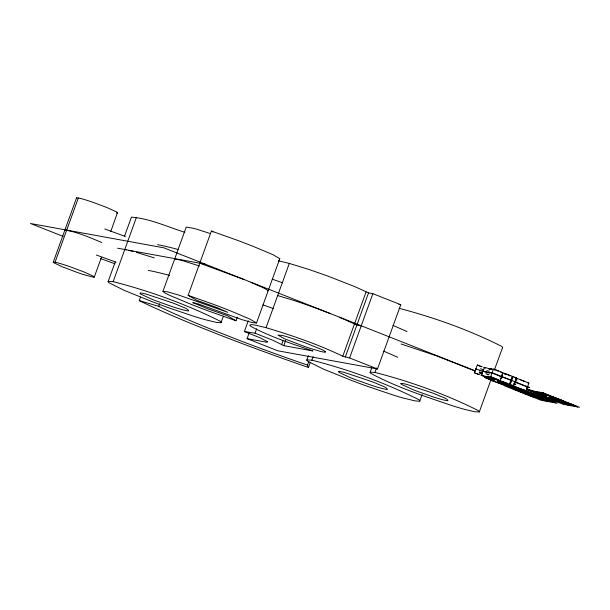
<?xml version="1.0" encoding="UTF-8"?>
<svg xmlns="http://www.w3.org/2000/svg" width="610" height="610" viewBox="0 0 610 610"><rect width="100%" height="100%" fill="white"/><g stroke="black" fill="none" stroke-linecap="round" stroke-linejoin="round"><path stroke-width="0.91" d="M53.245 262.208L76.517 197.93M101.382 257.45L94.275 277.092A19.924 1.388 19.9 0 1 93.345 277.214L83.112 274.447A22.12 1.54 19.9 0 1 77.539 272.563L62.045 266.7L53.588 262.635A19.276 1.342 19.9 0 1 53.39 262.109L55.06 262.247L78.332 197.968L81.549 198.715A19.284 1.342 19.9 0 1 85.987 200.019L87.733 200.576A23.332 1.624 19.9 0 1 93.513 202.52L106.963 207.56L116.052 211.662A21.342 1.487 19.9 0 1 117.448 212.615L110.753 231.556M108.1 281.606L115.214 261.964M124.585 236.07L131.371 217.32A56.402 3.934 19.9 0 1 131.447 217.129C149.808 218.594 167.292 226.79 184.807 232.296M223.466 316.148L220.904 322.728L216.199 322.362L204.952 319.64A57.477 4.011 19.9 0 1 194.346 316.476L169.511 308.096A63.791 4.453 19.9 0 1 153.247 302.102L124.303 290.421L109.159 282.827A56.402 3.934 19.9 0 1 108.183 281.416L113.147 281.652L136.419 217.366M310.063 362.988L308.446 367.449L302.4 365.367A166.011 11.582 19.9 0 1 277.992 356.758L271.831 354.532A171.806 11.986 19.9 0 1 253.272 347.731A165.905 11.575 19.9 0 1 223.26 336.346L200.492 327.349A165.691 11.559 19.9 0 1 179.752 318.824L174.902 316.773A171.784 11.986 19.9 0 1 161.299 310.871L157.144 309.018A165.958 11.575 19.9 0 1 142.435 302.179L139.24 300.608L140.536 297.039M237.29 317.185L235.994 320.753L207.865 310.764A78.309 5.459 19.9 0 1 190.77 304.199L169.877 295.454L164.669 292.846L162.954 291.382L186.225 227.095L194.567 228.514L209.756 233.386M308.446 367.449L307.463 365.093L296.735 361.379A148.428 10.355 19.9 0 1 269.772 351.749L264.351 349.759A143.449 10.004 19.9 0 1 237.786 339.77L207.705 327.89A143.51 10.012 19.9 0 1 185.898 318.771L181.948 317.055A148.421 10.355 19.9 0 1 164.578 309.171L158.76 306.35L159.728 303.673M162.954 291.382L167.559 291.847L178.333 294.935L227.774 312.32L216.481 307.364L196.893 300.379L188.124 295.332L211.388 231.053L237.343 240.279A73.208 5.109 19.9 0 1 252.998 246.295L272.876 254.652L279.776 258.693L256.513 322.98L252.143 322.56L241.987 319.671L198.212 303.925L192.806 302.613L207.369 308.683L227.187 315.629L235.994 320.753M249.345 332.412L247.081 338.657L266.639 342.225L267.714 341.867L260.333 337.871L244.374 331.535L248.255 320.822M244.374 331.535L255.049 333.205L256.665 328.744M255.049 333.205L273.181 340.388L283.787 345.649L312.899 350.963C292.198 343.796 271.114 337.116 251.694 326.846A52.933 3.69 19.9 0 1 249.78 325.054L251.785 324.619L255.125 325.077L266.044 327.7L289.308 263.421L308.713 269.376L327.235 275.857L354.837 286.624L368.531 292.884L372.87 293.677L400.762 304.695L377.491 368.974L277.763 350.781L247.081 338.657M281.553 344.772L283.17 340.304M283.787 345.649L285.724 340.296M306.799 360.113L308.416 355.645M307.463 365.093L308.759 361.524M422.158 394.662L419.604 401.235L414.899 400.869L403.652 398.147A57.515 4.011 19.9 0 1 393.046 394.983L368.204 386.603A63.76 4.445 19.9 0 1 351.94 380.609L323.003 368.928L307.859 361.333A56.372 3.934 19.9 0 1 306.876 359.923L311.847 360.159L313.136 356.591M377.491 368.974L349.599 357.956L342.797 356.194L366.069 291.908M345.26 357.163L368.531 292.884M349.599 357.956L372.87 293.677M370.079 372.367L371.696 367.906M490.989 379.649L479.292 411.971L474.519 411.75L463.653 409.119A55.548 3.873 19.9 0 1 453.405 406.062C425.513 396.599 397.14 387.48 371.109 373.549A54.557 3.805 19.9 0 1 370.156 372.184L374.959 372.42L376.568 367.952M474.527 372.786L479.269 374.601L474.305 372.779L477.348 364.978L482.113 366.778L480.962 366.526M481.58 375.142L482.937 375.47A6.718 0.465 19.9 0 1 484.226 375.851L494.565 379.938A6.847 0.48 19.9 0 1 494.687 380.114L492.728 379.755A6.977 0.488 19.9 0 1 491.439 379.367L488.419 378.352A7.747 0.541 19.9 0 1 486.445 377.62L481.092 375.28A6.847 0.48 19.9 0 1 480.977 375.112L481.58 375.142L484.401 367.334L485.766 367.662A6.718 0.465 19.9 0 1 487.047 368.051L490.714 369.302M490.684 376.805L493.833 377.918A8.891 0.618 19.9 0 1 495.732 378.65L498.988 380.16L491.248 377.681L496.494 379.885A5.749 0.404 19.9 0 1 495.541 379.565L493.078 378.673A9.508 0.663 19.9 0 1 491.004 377.88A8.273 0.58 19.9 0 1 489.807 377.392L487.626 376.324L495.495 378.863L490.684 376.805L493.505 368.997L496.654 370.117A8.891 0.618 19.9 0 1 498.561 370.849L501.809 372.352L500.596 372.123M502.625 347.502L494.39 369.927M501.412 372.573L501.916 372.664A7.534 0.526 19.9 0 1 502.968 372.923L504.805 373.48A5.551 0.389 19.9 0 1 506.414 374.021L516.502 377.941L513.673 385.741L501.565 383.537L497.844 382.058L500.345 382.455L497.508 381.197L498.141 379.466M497.508 381.197L505.835 383.553L498.4 380.625A6.428 0.45 19.9 0 1 498.172 380.411L498.172 380.411A7.999 0.557 19.9 0 1 498.591 380.373L499.087 380.465A7.534 0.526 19.9 0 1 500.139 380.731L502.968 372.923M513.673 385.741L509.464 384.193L512.286 376.385M509.762 384.308L512.591 376.507M510.288 384.407L513.117 376.599M515.938 378.314L517.509 378.673A6.489 0.45 19.9 0 1 518.752 379.046L528.748 382.996A6.611 0.457 19.9 0 1 528.862 383.156L526.034 390.964L524.142 390.621A6.748 0.473 19.9 0 1 522.892 390.248L519.979 389.264A7.488 0.526 19.9 0 1 518.073 388.562L515.671 387.609A7.335 0.511 19.9 0 1 514.245 386.999L512.903 386.298A6.626 0.465 19.9 0 1 512.789 386.13L513.368 386.16L514.306 383.56M515.252 380.96L516.197 378.352M502.343 347.822L502.556 347.692A54.42 3.797 19.9 0 0 501.588 346.32C469.059 329.964 434.312 317.566 399.1 308.309M528.862 383.156L527.963 383.065M279.388 258.853L279.776 258.693M267.752 290.993L267.973 290.49L263.268 287.752L251.023 282.377M482.38 371.231L486.788 372.321M64.881 230.069C77.638 231.983 89.838 237.625 101.778 242.498M140.445 293.059L139.957 293.265A27.709 1.929 19.9 0 0 140.857 294.157L151.341 298.999A31.041 2.165 19.9 0 0 156.579 301.065L173.652 307.112A27.679 1.929 19.9 0 0 179.569 308.912L182.847 309.811A32.559 2.272 19.9 0 0 186.569 310.658A32.543 2.272 19.9 0 0 188.719 310.879C188.284 308.302 180.766 306.685 177.838 304.985A30.942 2.158 19.9 0 0 172.6 302.918L146.362 294.15A30.614 2.135 19.9 0 0 142.588 293.28A32.559 2.272 19.9 0 0 140.445 293.059M546.987 394.739L539.11 392.2L547.986 395.768L542.74 393.564L550.472 396.035L542.168 392.68L546.987 394.723M500.047 376.24L492.095 372.901M520.513 389.493L528.237 391.978L526.476 391.079M526.201 388.913L530.776 390.461L526.567 388.799M526.872 387.037L527.459 387.037L516.327 382.645M510.814 386.969C506.369 385.108 513.628 387.159 514.932 388.173C497.188 383.103 540.132 398.338 517.135 388.928M78.332 197.968L76.662 197.823A19.276 1.342 19.9 0 0 76.585 198.105M477.348 364.978L478.629 365.695M484.401 367.334L483.829 367.289A6.847 0.48 19.9 0 0 483.921 367.479L484.081 367.586M117.638 248.209L205.356 264.214M398.902 304.352L400.762 304.695M361.234 325.816L356.896 325.023L339.335 317.177M481.969 371.048L492.773 373.023L529.427 387.502L526.727 387.007M514.642 377.598L516.502 377.941M511.699 380.503L506.742 378.558A5.597 0.389 19.9 0 0 503.395 377.384L500.81 376.637M490.387 380.381L494.123 381.059M527.292 389.378L529.259 389.737M512.507 387.266L504.409 385.787L541.055 400.267L557.258 403.225L524.097 390.125M539.537 396.225L534.581 394.281A5.597 0.389 19.9 0 0 531.234 393.107L527.444 392.283A5.81 0.404 19.9 0 0 528.717 392.992L535.084 395.379L526.758 393.015L529.587 394.289L527.093 393.885L530.814 395.356L542.923 397.56M561.779 400.282L556.823 398.338A5.597 0.389 19.9 0 0 553.468 397.163L549.679 396.34A5.81 0.404 19.9 0 0 550.96 397.049L557.319 399.436L549 397.072L551.821 398.345L549.328 397.941L553.057 399.413L565.165 401.624M504.737 373.831L506.231 374.235M278.396 260.798L289.308 263.421M55.06 262.247L58.278 263.002A19.284 1.342 19.9 0 1 62.716 264.305L64.462 264.862A23.332 1.624 19.9 0 1 70.242 266.799L83.692 271.846L92.781 275.941A21.342 1.487 19.9 0 1 94.176 276.902L94.275 277.092M113.147 281.652C149.938 291.107 186.172 304.161 220.126 321.18A56.394 3.934 19.9 0 1 221.133 322.591M513.368 386.16L514.688 386.481M374.959 372.42C410.5 381.547 445.513 394.167 478.316 410.606A54.42 3.797 19.9 0 1 479.292 411.971M311.847 360.159C348.638 369.614 384.872 382.668 418.826 399.687A56.402 3.934 19.9 0 1 419.832 401.098M503.776 384.605L504.699 384.857M124.783 249.513L126.445 249.879M128.946 250.428L133.064 251.457M509.632 375.813L510.181 375.867L509.685 375.554M136.343 252.349L154.315 257.9M511.531 387.114L512.43 387.358M519.369 388.776L522.29 389.569L516.533 387.51L520.795 389.287M500.139 380.731L501.984 381.288A5.551 0.389 19.9 0 1 503.593 381.829L509.464 384.193M266.044 327.7C292.198 335.462 318.176 344.391 342.797 356.194M277.68 295.56L292.823 300.128A46.108 3.218 19.9 0 1 320.418 309.788L330.101 313.525M484.744 377.445L487.115 378.139A18.14 1.266 19.9 0 0 490.409 379.649A17.69 1.235 19.9 0 0 499.285 383.164A18.109 1.266 19.9 0 0 505.171 385.268L505.293 385.558A20.427 1.426 19.9 0 1 499.346 383.438A20.275 1.418 19.9 0 1 484.805 377.468M139.24 300.608L158.76 306.35M488.846 368.966L490.097 369.363M401.006 343.948L436.791 355.943L475.228 371.124M520.704 379.992L521.695 380.312M487.093 374.494L488.023 374.792A16.081 1.121 19.9 0 1 488.419 374.853M515.923 386.854L525.919 390.796A6.611 0.457 19.9 0 1 526.034 390.964M494.573 369.607L495.556 369.942M506.483 374.319L507.901 374.822M188.124 295.332L214.072 304.558A73.208 5.109 19.9 0 1 229.726 310.581L249.612 318.938L256.513 322.98M199.76 263.192L244 279.51M480.314 366.313L479.109 365.878M199.371 265.968L180.956 260.127L175.032 259.09L174.712 259.578M492.247 373.305L489.052 372.458L489.624 372.794M493.658 369.401L490.501 368.501L490.829 368.783M521.641 389.454L522.335 389.698M497.486 370.811L498.324 371.055L497.524 370.682M523.914 390.438L524.745 390.682L523.708 390.209M505.659 385.23L511.729 387.38M505.027 385.261L515.564 388.898A6.984 0.488 19.9 0 0 516.853 389.287L518.82 389.645A6.847 0.48 19.9 0 0 518.698 389.47L508.351 385.39A6.718 0.465 19.9 0 0 507.062 385.001L505.103 384.643A6.847 0.48 19.9 0 0 505.217 384.818L506.613 385.543A7.587 0.526 19.9 0 0 508.084 386.176L510.57 387.159A7.739 0.541 19.9 0 0 512.545 387.884M505.614 385.154L508.534 386.404L503.555 384.597M104.79 228.979L125.385 236.459M480.482 368.714L483.799 369.919M479.917 370.278L482.403 371.177M479.353 371.833L481.839 372.74M480.055 372.336L482.541 373.244M96.38 255.018L116.083 262.178M100.703 258.625L115.031 263.833M522.412 380.564L523.327 380.907M494.374 369.66L495.091 369.919M496.265 370.201L497.28 370.583M523.731 389.988L524.981 390.469M508.366 375.005L509.419 375.432M526.773 388.959L530.57 390.469M475.335 370.865L163.938 247.851L30.5 223.504L63.234 236.436M479.75 372.603L482.411 373.656M521.131 389.393L530.433 393.061L519.865 389.157M523.639 381.036L524.806 381.547M518.675 389.058L525.744 391.712L520.521 389.523M491.896 369.279L491.294 369.012M505.133 374.235L504.714 374.037M479.445 373.023L481.976 374.166M517.074 379.191L516.373 378.863M485.316 368.204L484.584 367.861M480.299 370.43L475.716 368.875L476.128 369.134M211.388 231.053L212.989 231.968M148.291 270.382A159.82 11.148 19.9 0 1 169.565 275.392M262.979 304.893A159.82 11.148 19.9 0 1 273.295 308.515M383.644 351.124A159.82 11.148 19.9 0 1 397.728 357.3M157.601 244.671A159.82 11.148 19.9 0 1 178.013 249.452M272.289 279.182A159.82 11.148 19.9 0 1 282.605 282.804M392.947 325.412A159.82 11.148 19.9 0 1 407.038 331.581M117.539 212.806A19.924 1.388 19.9 0 1 116.617 212.936M485.842 373.77A19.406 1.357 19.9 0 1 489.075 374.555M500.185 378.108A19.406 1.357 19.9 0 1 501.55 378.589M513.719 383.278A19.406 1.357 19.9 0 1 515.824 384.186M486.978 370.651A19.406 1.357 19.9 0 1 489.25 371.177M501.313 374.982A19.406 1.357 19.9 0 1 502.686 375.47M515.946 380.625A19.406 1.357 19.9 0 1 516.952 381.059M498.103 379.931A16.081 1.121 19.9 0 1 496.281 379.222M514.52 383.98A16.081 1.121 19.9 0 1 515.427 384.414M514.596 386.465A6.626 0.465 19.9 0 1 515.862 386.847M486.017 372.146A19.406 1.357 19.9 0 1 489.639 372.992M500.162 376.339A19.406 1.357 19.9 0 1 501.672 376.873M514.764 381.921A19.406 1.357 19.9 0 1 516.091 382.493M514.1 388.356L520.048 390.499L514.1 388.356M536.335 392.413L538.012 393.244A16.081 1.121 19.9 0 0 546.926 397.438A16.081 1.121 19.9 0 0 562.153 402.791L566.141 403.866A16.081 1.121 19.9 0 0 558.844 399.542L553.552 397.545A16.081 1.121 19.9 0 0 538.668 393.015L536.335 392.413M538.226 397.888L544.173 400.03L538.226 397.888M545.782 399.329L551.524 401.403L545.782 399.329M568.017 403.385L570.891 404.666A19.406 1.357 19.9 0 1 555.481 400.854A19.406 1.357 19.9 0 1 534.84 392.062L528.207 389.653L534.962 391.864A19.406 1.357 19.9 0 1 549.496 395.867A19.406 1.357 19.9 0 1 568.901 403.546L568.017 403.385M325.458 351.894L325.16 352.161A27.968 1.952 19.9 0 1 323.186 351.985A28.029 1.952 19.9 0 1 319.487 351.124L310.307 348.394A25.223 1.761 19.9 0 1 303.605 346.137L284.717 338.855L277.992 335.119L281.637 335.347A30.835 2.15 19.9 0 1 285.701 336.362L304.199 342.408L321.371 349.377A25.223 1.761 19.9 0 1 324.375 350.956L325.458 351.894M507.36 383.667L501.611 381.616L507.36 383.667M530.86 393.435L536.602 395.509L530.86 393.435M338.794 371.635L338.657 371.772A27.717 1.937 19.9 0 0 339.556 372.664L350.041 377.506A31.041 2.165 19.9 0 0 355.279 379.572L372.352 385.619A27.656 1.929 19.9 0 0 378.261 387.419L381.547 388.318A32.521 2.272 19.9 0 0 387.411 389.386C386.984 386.809 379.466 385.192 376.538 383.492A30.95 2.158 19.9 0 0 371.299 381.425L345.062 372.657A30.614 2.135 19.9 0 0 341.287 371.787A32.566 2.272 19.9 0 0 339.145 371.566L338.794 371.635M400.999 383.499L400.861 383.637A26.756 1.868 19.9 0 0 401.731 384.498L411.857 389.172A29.997 2.089 19.9 0 0 416.92 391.178L433.413 397.011A26.748 1.868 19.9 0 0 439.131 398.757L442.303 399.619A31.506 2.196 19.9 0 0 447.969 400.656C447.557 398.17 440.283 396.599 437.462 394.96A29.829 2.082 19.9 0 0 432.399 392.962L407.045 384.491A29.608 2.066 19.9 0 0 403.401 383.652A31.445 2.196 19.9 0 0 401.327 383.438L400.999 383.499M484.851 376.53L490.814 378.665L484.851 376.53M546.186 395.966L539.248 393.991L532.454 391.01L539.377 392.985L546.186 395.966M548.077 401.441L541.139 399.466L534.345 396.485L541.261 398.46L548.077 401.441M555.291 402.76L548.596 400.854L542.023 397.979L548.71 399.886L555.291 402.76M570.312 405.497L563.381 403.523L556.579 400.541L563.503 402.516L570.312 405.497M577.533 406.817L570.83 404.91L564.265 402.036L570.952 403.942L577.533 406.817M542.847 392.802L526.643 389.843L563.297 404.323L579.5 407.282L542.847 392.802M522.015 391.224L520.742 390.995L537.753 397.438L522.015 391.224M528.733 394.35L524.6 393.595L530.875 395.196L528.733 394.35M539.019 396.454L537.745 396.225L545.454 399.001L539.019 396.454M538.607 394.014L536.236 393.32L556.778 401.433L538.607 394.014M516.365 389.958L513.994 389.264L534.543 397.377L516.365 389.958"/></g></svg>
